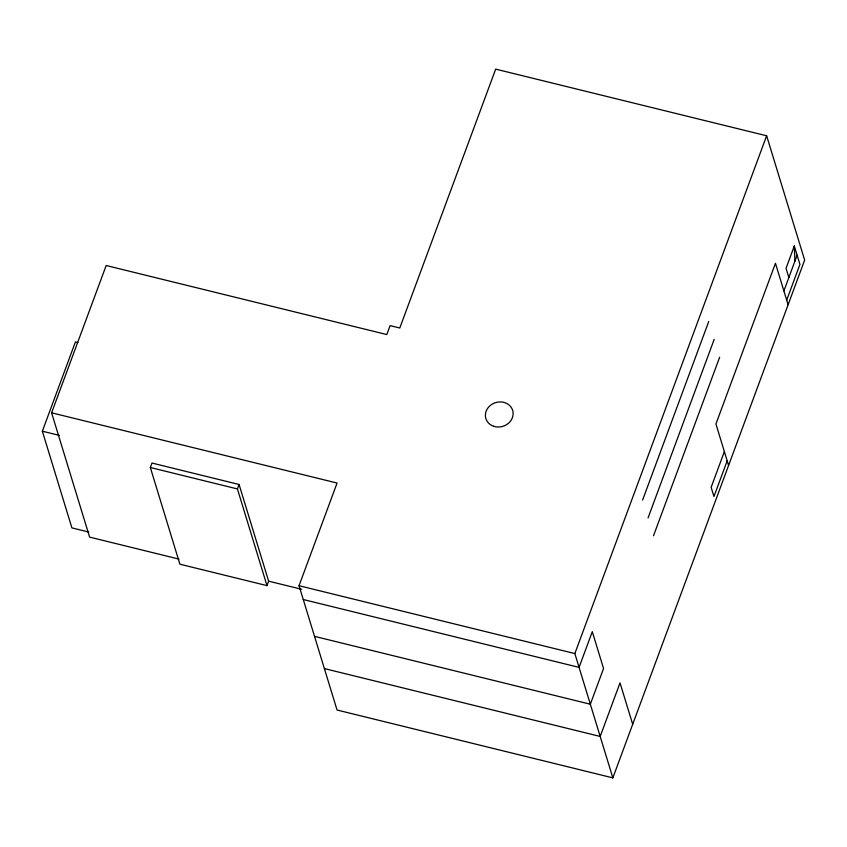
<?xml version="1.0" encoding="UTF-8"?>
<svg xmlns="http://www.w3.org/2000/svg" width="847" height="847" viewBox="0 0 847 847"><rect width="100%" height="100%" fill="white"/><g stroke="black" fill="none" stroke-linecap="round" stroke-linejoin="round"><path stroke-width="1.27" d="M88.84 532.064L71.91 527.893L42.35 431.208L75.415 341.934L77.839 342.527M51.603 412.807L106.171 265.513L386.804 334.554L390.107 325.629L399.784 328.011L495.686 69.126L766.641 135.785L804.65 260.103L612.847 777.874L337.053 710.019L299.044 585.711L337.074 483.044L51.603 412.807L89.613 537.114L178.992 559.105M150.332 467.512L151.984 463.055L239.076 484.484L268.637 581.169L266.985 585.626L179.892 564.197L150.332 467.512L237.425 488.941L266.985 585.626M237.425 488.941L239.076 484.484M612.847 777.874L574.848 653.566L766.641 135.785M642.598 500.069L708.738 321.521M648.061 517.909L714.19 339.361M653.513 535.749L719.654 357.201M786.704 300.134L799.939 264.423L794.306 246.011L786.037 268.319L788.853 277.53M724.365 451.61L711.141 487.321L713.957 496.533L727.181 460.821M783.888 290.923L797.122 255.212M42.35 431.208L59.29 435.379M299.044 585.711L574.848 653.566M268.637 581.169L301.659 589.29M303.268 599.517L579.062 667.383L592.297 631.671L603.551 668.505L590.327 704.217L314.533 636.351M324.38 668.579L600.184 736.445L620.025 682.883L632.688 724.312M788.112 304.74L775.45 263.301L715.927 423.987L728.589 465.427M794.306 246.011L794.92 261.162M493.801 426.316A14.018 12.398 -17 0 0 513.049 412.118A14.018 12.398 -17 0 0 490.932 404.972A14.018 12.398 -17 0 0 493.801 426.316"/></g></svg>
